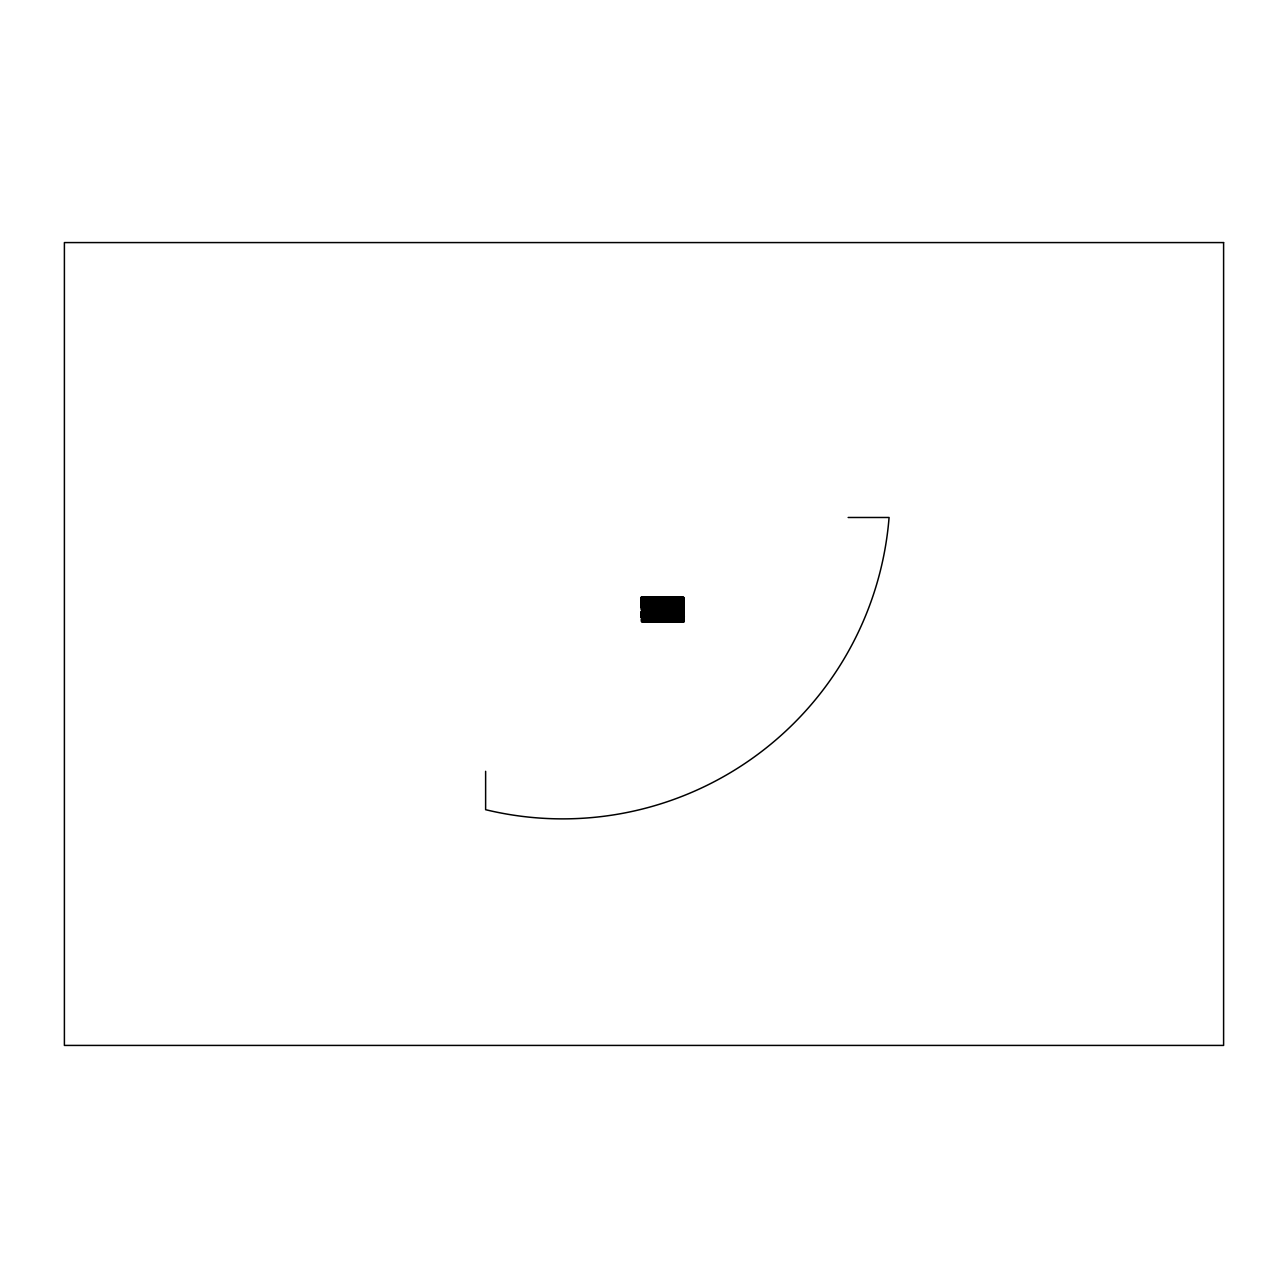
<?xml version="1.0" encoding="UTF-8"?>
<svg xmlns="http://www.w3.org/2000/svg" width="1288" height="1288" viewBox="0 0 1288 1288"><rect width="100%" height="100%" fill="white"/><g stroke="black" fill="none" stroke-linecap="round" stroke-linejoin="round"><path stroke-width="1.5" d="M640.989 598.936L641.038 597.262L641.682 600.192M640.989 603.847L641.392 598.485M641.392 600.949L642.229 614.408M641.601 599.725L641.73 597.262L642.02 598.968M641.392 603.412L641.118 608.29M641.601 602.172L642.068 597.262L643.404 603.879M641.247 607.099L641.392 605.859M641.601 604.636L642.068 599.725L643.05 605.119M642.293 598.453L642.422 597.262L643.05 600.192M641.601 607.099L642.068 602.172M642.293 600.949L642.76 597.262L643.05 598.968M641.939 607.099L642.068 604.636L644.097 616.888M642.293 603.412L642.76 598.485M642.293 605.859L642.712 600.192M642.97 599.725L643.098 597.262L644.435 605.119M642.293 607.099L642.712 602.655M642.97 602.172L643.098 599.725L643.742 602.655M642.631 607.099L642.712 605.119M642.97 604.636L643.098 602.172M643.324 600.949L643.791 597.262L645.465 606.342M642.97 607.099L643.098 604.636M643.324 603.412L643.791 598.485M643.324 605.859L643.791 600.949M644 599.725L644.145 597.262L644.435 598.968M643.324 607.099L643.791 603.412L644.982 613.185L645.127 611.961M643.662 607.099L643.791 605.859M644 604.636L645.095 599.934M644.692 598.453L644.821 597.262L645.465 600.192M644 607.099L644.483 602.172M644.692 600.949L645.175 597.262L646.157 602.655M644.354 607.099L644.483 604.636M644.692 603.412L645.175 598.485M644.692 605.859L645.175 600.949M645.385 599.725L645.513 597.262L645.803 598.968M644.692 607.099L645.175 603.412M645.385 602.172L645.851 597.262L646.496 601.432M645.047 607.099L645.175 605.859M645.385 604.636L645.851 599.725L646.85 605.119M646.077 598.453L646.206 597.262L646.85 600.192M645.385 607.099L645.851 602.172M646.077 600.949L646.206 598.485L647.188 603.879M645.723 607.099L645.851 604.636L647.397 614.408M646.077 603.412L646.206 600.949M646.415 599.725L646.544 597.262L647.526 602.655M646.077 605.859L646.206 603.412L646.85 606.342M646.415 602.172L646.898 597.262L647.188 598.968M646.077 607.099L646.206 605.859M646.415 604.636L646.898 599.725M647.107 598.453L647.236 597.262L647.88 601.432M646.415 607.099L646.898 602.172M647.107 600.949L647.574 597.262L648.218 600.192M646.753 607.099L646.898 604.636M647.107 603.412L647.574 598.485L648.556 603.879M647.107 605.859L647.574 600.949M647.8 599.725L647.928 597.262L648.911 602.655M647.107 607.099L647.574 603.412L648.782 613.185L648.911 611.961M647.445 607.099L647.574 605.859M647.8 604.636L648.266 599.725M648.476 598.453L648.605 597.262L649.941 603.879M647.8 607.099L648.266 602.172M648.476 600.949L648.959 597.262L649.603 600.192M648.138 607.099L648.266 604.636M648.476 603.412L648.959 598.485M648.476 605.859L648.959 600.949M649.168 599.725L649.297 597.262L649.603 598.968M648.476 607.099L648.959 603.412L649.812 618.079M648.83 607.099L648.959 605.859M649.168 604.636L649.651 599.725L650.279 602.655M649.86 598.453L649.989 597.262L650.633 600.192M649.168 607.099L649.603 601.432M649.86 600.949L649.989 598.485L650.633 601.432M649.506 607.051L649.603 603.879M649.86 603.412L649.989 600.949M650.199 599.725L650.327 597.262L651.309 602.655M649.86 605.859L649.989 603.412M650.199 602.172L650.682 597.262L650.971 598.968M649.86 607.099L649.989 605.859M650.199 604.636L650.682 599.725M650.891 598.453L651.02 597.262L651.664 601.432M650.199 607.099L650.682 602.172L652.565 614.408M650.891 600.949L651.358 597.262L652.002 600.192M650.553 607.099L650.682 604.636M650.891 603.412L651.358 598.485L652.34 603.879M650.891 605.859L651.358 600.949M651.583 599.725L651.712 597.262L652.694 602.655M650.891 607.099L651.358 603.412L652.002 606.342M651.229 607.099L651.358 605.859M651.583 604.636L652.05 599.725M652.259 598.453L652.404 597.262L653.032 601.432M651.583 607.099L652.05 602.172M652.259 600.949L652.742 597.262L653.386 600.192M651.921 607.099L652.05 604.636M652.259 603.412L652.742 598.485L653.724 603.879M652.259 605.859L652.742 600.949M652.952 599.725L653.08 597.262L654.062 602.655M652.259 607.099L652.742 603.412L653.386 606.342M652.952 602.172L653.08 599.725M653.29 598.453L653.435 597.262L653.724 598.968M652.614 607.099L652.742 605.859M652.952 604.636L653.08 602.172L655.656 618.079M653.29 600.949L653.773 597.262L654.417 601.432M652.952 607.099L653.08 604.636M653.29 603.412L653.773 598.485M653.29 605.859L653.773 600.949M653.982 599.725L654.111 597.262L654.755 600.192M653.29 607.099L653.773 603.412M653.982 602.172L654.465 597.262L655.447 602.655M653.644 607.099L653.773 605.859M653.982 604.636L654.465 599.725M654.674 598.453L654.803 597.262L655.093 598.968M653.982 607.099L654.465 602.172L656.349 614.408M654.674 600.949L655.141 597.262L656.478 603.879M654.336 607.099L654.465 604.636M654.674 603.412L655.141 598.485L655.785 601.432M654.674 605.859L655.141 600.949M655.367 599.725L655.495 597.262L656.139 600.192M654.674 607.099L655.141 603.412M655.367 602.172L655.834 597.262L656.139 598.968M655.012 607.099L655.141 605.859M655.367 604.636L655.834 599.725M656.043 598.453L656.188 597.262L656.816 601.432M655.367 607.099L655.834 602.172L657.717 614.408M655.705 607.099L655.834 604.636M656.043 603.412L656.526 598.485L659.102 614.408M656.043 605.859L656.526 600.949M656.735 599.725L656.864 597.262L657.846 602.655M656.043 607.099L656.526 603.412M656.735 602.172L656.864 599.725M657.089 598.453L657.218 597.262L657.508 598.968M656.397 607.099L656.526 605.859M656.735 604.636L656.864 602.172L657.508 605.119M657.089 600.949L657.556 597.262L658.2 601.432M656.735 607.099L656.864 604.636M657.089 603.412L657.556 598.485M657.089 605.859L657.556 600.949M657.766 599.725L657.894 597.262L658.538 600.192M657.089 607.099L657.556 603.412M657.766 602.172L658.249 597.262L659.231 602.655M657.427 607.099L657.556 605.859L658.748 615.632L659.231 611.961M657.766 604.636L658.249 599.725M658.458 598.453L658.587 597.262L658.893 598.968M657.766 607.099L658.249 602.172L658.893 605.119M658.12 607.099L658.249 604.636M658.458 603.412L658.941 598.485M658.458 605.859L658.941 600.949M659.15 599.725L659.279 597.262L659.923 600.192M658.458 607.099L658.941 603.412M659.15 602.172L659.617 597.262L660.599 602.655M658.796 607.099L658.941 605.859L660.132 615.632M659.15 604.636L659.617 599.725M659.842 598.453L659.971 597.262L660.261 598.968M659.15 607.099L659.617 602.172L661.63 614.44M659.488 607.099L659.617 604.636M659.842 603.412L660.309 598.485M659.842 607.099L660.261 600.192M660.519 599.725L660.647 597.262L661.291 600.192M660.181 604.636L660.261 602.655M660.519 602.172L660.647 599.725M660.873 598.453L661.002 597.262L661.984 602.655M660.181 607.099L660.647 602.172M660.873 600.949L661.34 597.262L661.646 598.968M660.519 607.099L660.647 604.636M660.873 603.412L661.34 598.485M660.873 605.859L661.34 600.949L662.322 606.342M660.873 607.099L661.34 603.412M661.549 602.172L662.032 597.262L662.676 600.192M661.211 607.099L661.34 605.859L662.676 615.664M661.549 604.636L662.08 599.693L663.352 602.655M662.241 598.453L662.37 597.262L662.676 598.968M661.549 607.099L662.032 602.172M662.241 600.949L662.724 597.262L663.352 601.432M661.903 607.099L662.032 604.636M662.241 603.412L662.724 598.485M662.241 605.859L662.724 600.949M662.934 599.725L663.062 597.262L663.706 600.192M662.241 607.099L662.724 603.412M662.934 602.172L663.401 597.262L664.399 602.655M662.596 607.099L662.724 605.859L663.916 615.632M662.934 604.636L663.401 599.725M663.626 598.453L663.755 597.262L664.044 598.968M662.934 607.099L663.401 602.172L664.044 605.119M663.626 600.949L663.755 598.485M663.272 607.099L663.401 604.636M663.626 603.412L663.755 600.949L664.399 603.879M663.964 599.725L664.093 597.262L664.737 601.432M663.626 605.859L663.755 603.412M663.964 602.172L664.447 597.262L665.075 600.192M663.626 607.099L663.755 605.859M663.964 604.636L664.447 599.725M664.656 598.453L664.785 597.262L665.767 602.655M663.964 607.099L664.447 602.172M664.656 600.949L665.123 597.262L665.429 598.968M664.302 607.099L664.447 604.636L666.331 616.855M664.656 603.412L665.123 598.485M664.656 605.859L665.123 600.949L667.699 616.855M665.333 599.725L665.477 597.262L666.105 601.432M664.656 607.099L665.123 603.412M665.333 602.172L665.816 597.262L666.46 600.192M664.994 607.099L665.123 605.859M665.333 604.636L665.816 599.725M666.025 598.453L666.154 597.262L667.136 602.655M665.333 607.099L665.816 602.172M666.025 600.949L666.508 597.262L666.798 598.968M665.687 607.099L665.816 604.636M666.025 603.412L666.508 598.485M666.025 605.859L666.508 600.949L667.49 606.342M666.717 599.725L666.846 597.262L667.49 601.432M666.025 607.099L666.508 603.412M666.717 602.172L667.184 597.262L667.828 600.192M666.379 607.099L666.508 605.859L667.361 613.185L667.49 611.961M666.717 604.636L667.136 598.968M667.409 598.453L667.538 597.262L668.52 602.655M666.717 607.099L667.136 601.432M667.409 600.949L667.538 598.485M667.055 607.051L667.136 603.879M667.409 603.412L667.538 600.949M667.748 599.725L667.876 597.262L668.182 598.968M667.409 605.859L667.538 603.412M667.748 602.172L668.231 597.262L668.858 600.192M667.409 607.099L667.538 605.859M667.748 604.636L668.231 599.725L669.213 605.119M668.44 598.453L668.569 597.262L670.243 606.342M667.748 607.099L668.231 602.172M668.44 600.949L668.907 597.262L669.213 598.968M668.086 607.099L668.231 604.636L670.243 616.888M668.44 603.412L668.907 598.485M668.44 605.859L668.907 600.949L669.551 603.879M668.44 607.099L668.907 603.412M669.132 602.172L669.599 597.262L670.243 600.192M668.778 607.099L668.907 605.859M669.132 604.636L669.599 599.725M669.808 598.453L669.937 597.262L670.935 602.655M669.132 607.099L669.599 602.172M669.808 600.949L670.291 597.262L670.581 598.968M669.47 607.099L669.599 604.636L671.483 616.855M669.808 603.412L670.291 598.485M669.808 605.859L670.291 600.949L670.935 603.879M670.501 607.099L670.629 597.262L671.273 601.432M669.808 607.099L670.291 603.412M670.839 598.453L670.984 597.262L671.611 600.192M670.163 607.099L670.291 605.859M670.839 600.949L671.322 597.262L672.304 602.655M670.839 603.412L671.322 598.485M670.839 605.859L671.322 600.949M671.531 599.725L671.66 597.262L671.966 598.968M670.839 607.099L671.322 603.412M671.531 602.172L672.014 597.262L672.642 601.432M671.193 607.099L671.322 605.859M671.531 604.636L672.014 599.725L672.996 605.119M672.223 598.453L672.352 597.262L672.996 600.192M671.531 607.099L672.014 602.172M672.223 600.949L672.69 597.262L673.688 602.655M671.885 607.099L672.014 604.636L673.205 619.303M672.223 603.412L672.69 598.485M672.223 605.859L672.69 600.949M672.916 599.725L673.044 597.262L673.334 598.968M672.223 607.099L672.69 603.412M672.916 602.172L673.383 597.262L674.027 601.432M672.561 607.099L672.69 605.859M672.916 604.636L673.383 599.725L674.365 605.119M672.916 607.099L673.383 602.172M673.592 600.949L674.075 597.262L674.365 598.968M673.254 607.099L673.383 604.636L675.959 620.526M673.592 603.412L674.075 598.485M673.592 605.859L674.075 600.949M674.284 599.725L674.413 597.262L675.749 605.119M673.592 607.099L674.075 603.412M674.284 602.172L674.413 599.725L675.057 602.655M674.638 598.453L674.767 597.262L675.395 600.192M673.946 607.099L674.027 605.119M674.284 604.636L674.413 602.172M674.638 600.949L675.105 597.262L676.78 606.342M674.284 607.099L674.413 604.636M674.638 603.412L675.105 598.485M674.638 605.859L675.105 600.949M675.315 599.725L675.443 597.262L675.749 598.968M674.638 607.099L675.105 603.412L676.297 613.185L676.425 611.961M674.976 607.099L675.105 605.859M675.315 604.636L675.798 599.725L676.442 602.655M676.007 598.453L676.136 597.262L676.78 600.192M675.315 607.099L675.798 602.172M676.007 600.949L676.49 597.262L677.472 602.655M675.669 607.099L675.798 604.636M676.007 603.412L676.49 598.485M676.007 605.859L676.49 600.949M676.699 599.725L676.828 597.262L677.118 598.968M676.007 607.099L676.49 603.412L677.681 613.185M676.699 602.172L677.166 597.262L677.81 601.432M676.345 607.099L676.49 605.859M676.699 604.636L677.166 599.725L679.05 613.185M677.375 598.453L677.52 597.262L678.148 600.192M676.699 607.099L677.166 602.172M677.375 600.949L677.858 597.262L678.84 602.655M677.037 607.099L677.166 604.636M677.375 603.412L677.52 600.949M677.73 599.725L677.858 598.485M677.375 605.859L677.52 603.412L678.148 606.342M677.375 607.099L677.52 605.859M677.73 604.636L678.196 599.725M678.422 598.453L678.551 597.262L679.179 601.432M677.73 607.099L678.196 602.172M678.422 600.949L678.889 597.262L679.533 600.192M678.068 607.099L678.196 604.636M678.422 603.412L678.889 598.485L679.871 603.879M678.422 605.859L678.889 600.949M678.889 599.983L679.243 597.262L680.225 602.655M678.422 607.099L678.889 603.412L680.225 613.217M679.098 602.172L679.581 597.262L679.871 598.968M678.76 607.099L678.889 605.859M679.098 604.636L679.581 599.725M679.79 598.453L679.919 597.262L680.563 601.432M679.098 607.099L679.581 602.172M679.79 600.949L680.273 597.262L680.901 600.192M679.452 607.099L679.581 604.636M679.79 603.412L680.273 598.485L681.255 603.879M679.79 605.859L680.273 600.949M680.483 599.725L680.611 597.262L680.901 598.968M679.79 607.099L680.273 603.412L681.465 613.185M680.483 602.172L680.95 597.262L682.286 605.119M680.128 607.099L680.273 605.859M680.483 604.636L680.95 599.725L681.594 602.655M681.175 607.099L681.304 597.262L681.932 600.192M680.483 607.099L680.95 602.172M680.821 607.099L680.95 604.636M681.513 599.725L681.642 597.262L683.316 606.342M681.513 602.172L681.98 597.262L682.286 598.968M681.513 604.636L681.98 599.725M682.205 598.453L682.334 597.262L682.978 601.432M681.513 607.099L681.98 602.172L683.864 614.408M682.205 600.949L682.672 597.262L683.316 600.192M681.851 607.099L681.98 604.636M682.205 603.412L682.672 598.485L683.928 607.099M682.672 600.949L683.526 615.632M682.881 599.725L683.026 597.262L683.864 615.632M682.205 607.099L682.672 603.412M682.881 602.172L683.365 597.262L683.654 598.968M682.543 607.099L682.672 605.859M682.881 604.636L683.365 599.725M682.881 607.099L683.365 602.172M683.574 600.949L683.703 597.262L683.574 603.412M683.236 607.099L683.365 604.636M683.928 602.172L683.703 599.725M683.574 607.099L684.009 605.119M683.928 604.636L683.365 600.949M641.344 611.961L641.891 615.632M641.344 614.408L641.553 616.855M641.682 611.961L642.229 619.303M641.682 613.185L641.891 620.526M641.344 619.303L641.553 621.75L641.682 620.575M641.682 615.632L641.891 621.75L642.374 611.961M641.891 614.408L642.02 611.961M641.553 620.526L641.682 618.079M642.293 616.389L642.374 614.408M642.583 613.185L642.712 611.961M642.293 618.836L642.712 613.185M642.229 620.526L642.712 615.632M642.921 614.408L643.05 611.961M642.712 618.079L642.229 621.75L641.601 617.612M643.404 611.961L642.921 616.855L642.293 613.925M642.712 620.575L642.583 621.75L642.293 620.059M642.921 619.303L643.404 614.408M643.742 611.961L643.614 613.185L642.422 603.412M643.404 616.855L642.921 621.75L641.939 616.389M643.614 615.632L644.097 611.961M643.404 619.303L643.276 621.75L642.631 618.836M643.614 618.079L644.097 613.185M643.614 620.526L644.097 615.632M644.306 614.408L644.435 611.961M644.306 616.855L644.773 611.961M644.097 620.575L643.952 621.75L643.662 620.059M644.306 619.303L644.773 614.408M644.773 616.855L644.306 621.75L643.324 616.389M644.982 615.632L645.465 611.961M644.773 619.303L644.644 621.75L644 618.836M644.982 618.079L645.465 613.185M644.982 620.526L645.465 615.632M645.674 614.408L645.803 611.961M645.465 618.079L644.982 621.75L643.662 613.925M645.674 616.855L645.803 614.408M646.029 613.185L646.157 611.961M645.465 620.575L645.336 621.75L645.03 620.059M645.674 619.303L645.803 616.855M646.029 615.632L646.496 611.961M645.803 619.303L645.674 621.75L645.03 618.836M646.029 618.079L645.047 603.364M646.496 615.632L646.029 620.526L645.385 617.612M646.705 614.408L646.834 611.961M647.188 611.961L646.705 616.855L644.821 604.636M646.496 620.575L646.367 621.75L646.077 620.059M646.705 619.303L647.188 614.408M647.397 613.185L647.526 611.961M647.188 616.855L646.705 621.75L645.723 616.389M647.397 615.632L647.88 611.961M647.188 619.303L647.059 621.75L646.415 618.836M647.397 618.079L646.898 605.859M647.397 620.526L647.88 615.632M648.089 614.408L648.218 611.961M648.556 611.961L648.089 616.855L645.513 600.949M647.88 620.575L647.735 621.75L647.445 620.059M648.089 619.303L648.556 614.408M648.556 616.855L648.089 621.75L647.107 616.389M648.782 615.632L649.249 611.961M648.556 619.303L648.428 621.75L647.784 618.836M648.782 618.079L649.249 613.185M648.782 620.526L649.249 615.632M649.458 614.408L649.587 611.961M649.249 618.079L648.782 621.75L648.138 617.612M649.587 614.408L649.458 616.855L648.83 613.925M649.812 613.185L649.941 611.961M649.249 620.575L649.12 621.75L648.83 620.059M649.458 619.303L649.587 616.855M649.812 615.632L650.279 611.961M649.587 619.303L649.458 621.75L648.476 616.389M650.279 615.632L649.812 620.526L648.83 615.149M650.488 614.408L650.633 611.961M650.279 618.079L649.812 621.75L649.168 618.836M650.488 616.855L650.971 611.961M650.279 620.575L650.15 621.75L649.506 617.612M650.488 619.303L650.971 614.408M651.181 613.185L651.309 611.961M650.971 616.855L650.488 621.75L650.199 620.059M651.181 615.632L651.664 611.961M650.971 619.303L650.843 621.75L649.168 612.702M651.181 618.079L651.664 613.185M651.664 615.632L651.181 620.526L650.537 617.612M651.873 614.408L652.002 611.961M652.34 611.961L651.873 616.855L649.989 604.636M651.664 620.575L651.535 621.75L650.199 613.925M651.873 619.303L652.34 614.408M652.694 611.961L652.565 620.526L651.921 617.612M652.34 616.855L651.873 621.75L651.583 620.059M652.952 612.702L652.952 615.149M652.34 619.303L652.211 621.75L651.583 618.836M652.952 617.612L653.386 611.961M652.694 620.575L652.565 621.75L651.229 615.149M652.952 620.059L653.386 614.408M653.596 613.185L653.724 611.961M653.386 616.855L652.903 621.75L652.614 620.059M654.062 611.961L653.596 615.632L652.404 605.859M653.386 619.303L653.241 621.75L652.259 616.389M653.596 618.079L654.062 613.185M654.062 615.632L653.596 620.526L652.614 615.149M654.288 614.408L654.417 611.961M654.062 618.079L653.596 621.75L652.952 618.836M654.288 616.855L654.755 611.961M654.062 620.575L653.934 621.75L653.29 617.612M654.288 619.303L654.755 614.408M654.964 613.185L655.093 611.961M655.447 611.961L654.964 615.632L654.336 612.702M654.755 619.303L654.626 621.75L653.644 616.389M654.964 618.079L655.447 613.185M655.447 615.632L654.964 620.526L653.982 615.149M655.656 614.408L655.785 611.961M655.447 618.079L654.964 621.75L654.336 618.836M655.656 616.855L656.139 611.961M655.447 620.575L655.318 621.75L654.674 617.612M655.656 619.303L656.139 614.408M656.349 613.185L656.478 611.961M656.349 615.632L656.478 613.185M656.139 619.303L655.995 621.75L655.012 616.389M656.349 618.079L656.478 615.632M656.687 614.408L656.816 611.961M656.478 618.079L656.349 620.526L655.367 615.149M656.687 616.855L657.17 611.961M656.478 620.575L656.349 621.75L655.705 618.836M657.17 614.408L656.687 619.303L656.043 616.389M657.379 613.185L657.508 611.961M657.846 611.961L657.379 615.632L656.188 605.859M657.17 619.303L657.025 621.75L656.735 620.059M657.379 618.079L657.846 613.185M657.379 620.526L657.846 615.632M658.071 614.408L658.2 611.961M657.846 618.079L657.379 621.75L655.705 612.702M658.071 616.855L658.538 611.961M657.846 620.575L657.717 621.75L657.073 618.836M658.538 614.408L658.071 619.303L657.427 616.389M658.748 613.185L658.876 611.961M658.538 619.303L658.409 621.75L658.12 620.059M658.748 618.079L659.231 613.185M658.748 620.526L659.231 615.632M659.44 614.408L659.569 611.961M659.231 618.079L658.748 621.75L658.12 618.836M659.923 611.961L659.44 621.75L659.15 620.059M659.231 620.575L659.102 621.75L657.766 615.149M659.826 616.389L659.923 614.408M660.132 613.185L660.261 611.961M659.826 618.836L660.261 613.185M659.778 620.526L660.261 615.632M660.599 611.961L660.47 614.408L658.941 604.636M660.261 618.079L659.778 621.75L658.796 616.389M660.47 616.855L660.953 611.961M660.261 620.575L660.132 621.75L659.488 618.836M660.953 614.408L660.47 619.303L659.488 613.925M661.163 613.185L661.291 611.961M660.953 616.855L660.47 621.75L659.826 617.612M661.163 615.632L661.63 611.961M660.953 619.303L660.825 621.75L660.519 620.059M661.163 618.079L661.63 613.185M661.163 620.526L661.63 615.632M661.855 614.408L661.984 611.961M661.63 618.079L661.163 621.75L660.181 616.389M661.855 616.855L662.322 611.961M661.63 620.575L661.501 621.75L660.873 618.836M662.322 614.408L662.354 619.335L660.873 613.925M662.531 613.185L662.676 611.961M662.322 616.855L661.855 621.75L661.211 617.612M662.531 615.632L663.014 611.961M662.322 619.303L662.193 621.75L661.903 620.059M662.531 618.079L663.014 613.185M662.531 620.526L663.014 615.632M663.352 611.961L663.223 621.75L662.579 617.612M663.014 618.079L662.531 621.75L661.549 616.389M663.578 613.185L663.706 611.961M663.014 620.575L662.885 621.75L662.241 618.836M663.578 615.632L664.044 611.961M664.044 613.185L663.578 618.079L662.934 615.149M663.578 620.526L664.044 615.632M664.383 611.961L664.254 614.408L662.37 602.172M664.044 618.079L663.578 621.75L663.272 620.059M664.254 616.855L664.737 611.961M664.044 620.575L663.916 621.75L662.241 612.702M664.254 619.303L664.737 614.408M664.946 613.185L665.075 611.961M664.737 616.855L664.254 621.75L663.626 618.836M664.946 615.632L665.429 611.961M664.737 619.303L664.608 621.75L663.272 613.925M664.946 618.079L665.429 613.185M664.946 620.526L664.093 605.859M665.767 611.961L665.638 614.408L663.062 598.485M665.429 618.079L664.946 621.75L664.656 620.059M665.638 616.855L666.105 611.961M665.429 620.575L665.284 621.75L664.656 618.836M666.105 614.408L665.638 619.303L664.656 613.925M666.331 613.185L666.46 611.961M666.105 616.855L665.638 621.75L664.302 615.149M666.331 615.632L666.798 611.961M666.105 619.303L665.976 621.75L665.687 620.059M666.331 618.079L666.798 613.185M666.331 620.526L665.333 605.827M667.136 611.961L667.007 614.408L665.477 604.636M666.798 618.079L666.331 621.75L665.333 616.389M667.007 616.855L667.136 614.408M666.798 620.575L666.669 621.75L666.025 618.836M667.136 616.855L667.007 619.303L666.025 613.925M667.361 615.632L667.828 611.961M667.136 619.303L667.007 621.75L666.379 617.612M667.828 613.185L667.361 618.079L666.379 612.702M667.361 620.526L667.828 615.632M668.037 614.408L668.182 611.961M667.828 618.079L667.361 621.75L667.055 620.059M668.037 616.855L668.52 611.961M667.828 620.575L667.699 621.75L666.717 616.389M668.037 619.303L668.52 614.408M668.73 613.185L668.858 611.961M668.52 616.855L668.037 621.75L667.409 618.836M668.73 615.632L669.213 611.961M668.52 619.303L668.391 621.75L667.748 617.612M669.213 613.185L668.73 618.079L668.086 615.149M668.73 620.526L667.876 605.859M669.551 611.961L669.422 614.408L667.538 602.172M669.213 618.079L668.73 621.75L668.44 620.059M669.422 616.855L669.889 611.961M669.213 620.575L669.068 621.75L668.086 616.389M669.422 619.303L669.889 614.408M670.243 611.961L670.114 620.526M669.889 616.855L669.422 621.75L668.778 618.836M670.501 612.702L670.501 615.149M669.889 619.303L669.76 621.75L669.132 617.612M670.501 617.612L670.919 611.961M670.243 620.575L670.114 621.75L669.808 620.059M670.452 619.303L670.919 614.408M671.273 611.961L671.145 613.185L669.937 603.412M670.919 616.855L670.452 621.75L668.778 612.702M671.145 615.632L671.611 611.961M670.919 619.303L670.79 621.75L670.163 618.836M671.611 613.185L671.145 618.079L670.163 612.702M671.145 620.526L671.611 615.632M671.821 614.408L671.966 611.961M671.611 618.079L671.145 621.75L669.808 613.925M671.821 616.855L672.304 611.961M671.611 620.575L671.483 621.75L671.193 620.059M671.821 619.303L672.304 614.408M672.642 611.961L672.513 613.185L670.629 599.725M672.304 616.855L671.821 621.75L671.193 618.836M672.513 615.632L672.996 611.961M672.304 619.303L672.175 621.75L670.839 615.149M672.996 613.185L672.513 618.079L671.531 612.702M672.513 620.526L672.996 615.632M673.205 614.408L673.334 611.961M672.996 618.079L672.513 621.75L672.223 620.059M673.205 616.855L673.672 611.961M672.996 620.575L672.867 621.75L671.869 616.389M674.027 611.961L673.898 620.526M673.672 616.855L673.205 621.75L672.561 618.836M674.236 614.408L674.365 611.961M674.719 611.961L674.236 616.855L673.592 613.925M674.027 620.575L673.898 621.75L673.592 620.059M674.236 619.303L674.719 614.408L672.69 602.172M675.057 611.961L674.928 613.185L673.737 603.412M674.719 616.855L674.236 621.75L673.254 616.389M674.928 615.632L675.395 611.961M674.719 619.303L674.574 621.75L673.946 618.836M674.928 618.079L675.395 613.185M674.928 620.526L675.395 615.632M675.62 614.408L675.749 611.961M675.395 618.079L674.928 621.75L674.284 617.612M676.087 611.961L675.62 616.855L674.976 613.925M675.395 620.575L675.266 621.75L674.976 620.059M675.62 619.303L676.087 614.408L674.075 602.172M676.087 616.855L675.62 621.75L674.622 616.389M676.297 615.632L676.78 611.961M676.087 619.303L675.959 621.75L675.315 618.836M676.297 618.079L676.78 613.185M676.297 620.526L676.78 615.632M676.989 614.408L677.118 611.961M676.78 618.079L676.297 621.75L675.669 617.612M676.989 616.855L677.118 614.408M677.375 613.925L677.472 611.961M676.78 620.575L676.651 621.75L676.345 620.059M676.989 619.303L677.118 616.855M677.375 616.389L677.81 611.961M677.118 619.303L676.989 621.75L675.315 612.702M677.375 618.836L677.81 613.185M677.81 615.632L677.327 620.526L676.699 617.612M678.019 614.408L678.148 611.961M677.81 618.079L677.327 621.75L676.699 618.836M678.502 611.961L678.019 616.855L676.136 604.636M677.81 620.575L677.681 621.75L676.345 613.925M678.019 619.303L678.502 614.408M678.712 613.185L678.84 611.961M678.502 616.855L678.019 621.75L677.73 620.059M678.712 615.632L679.179 611.961M678.374 619.206L678.374 621.75L677.73 618.836M678.712 618.079L679.179 613.185M679.179 615.632L678.712 620.526L678.068 617.612M679.404 614.408L679.533 611.961M679.179 618.079L678.712 621.75L677.375 615.149M679.871 611.961L679.404 616.855L677.375 604.603M679.179 620.575L679.05 621.75L678.76 620.059M679.404 619.303L679.871 614.408M680.08 613.185L680.225 611.961M679.871 616.855L679.404 621.75L678.422 616.389M680.08 615.632L680.563 611.961M679.871 619.303L679.742 621.75L679.098 618.836M680.08 618.079L680.563 613.185M680.08 620.526L680.563 615.632M680.901 611.961L680.772 621.75L679.79 616.389M680.563 618.079L680.08 621.75L679.452 617.612M681.111 613.185L681.255 611.961M680.563 620.575L680.434 621.75L680.128 620.059M681.594 611.961L681.111 615.632L680.483 612.702M681.111 618.079L681.594 613.185M681.594 615.632L681.111 620.526L680.128 615.149M681.803 614.408L681.932 611.961M681.594 618.079L681.111 621.75L680.483 618.836M681.803 616.855L682.286 611.961M681.594 620.575L681.465 621.75L680.821 617.612M681.803 619.303L682.286 614.408M682.495 613.185L682.624 611.961M682.495 615.632L682.978 611.961M682.286 619.303L682.157 621.75L681.175 616.389M682.495 618.079L682.978 613.185M682.978 615.632L682.495 620.526L679.919 604.636M683.187 614.408L683.316 611.961M682.978 618.079L682.495 621.75L681.851 618.836M683.654 611.961L683.187 616.855L681.304 604.636M682.978 620.575L682.833 621.75L682.205 617.612M683.187 619.303L683.654 614.408M683.864 613.185L684.009 611.961M683.654 616.855L683.187 621.75L682.881 620.059M683.654 619.303L683.526 621.75L681.851 612.702M683.864 618.079L684.266 612.75M684.266 617.644L683.864 621.75L683.236 618.836M645.047 619.303L644.354 616.389M848.148 517.486L889.074 517.486A327.458 327.458 0 0 1 485.624 809.685L485.624 771.319M684.137 609.546L656.268 609.514M656.606 609.546L641.118 609.514M678.551 619.319L677.73 613.925M644.531 599.966L645.127 602.655M684.218 613.185L682.881 603.364M683.912 615.149L684.347 616.888M683.236 612.702L684.218 618.079M684.266 618.868L683.574 616.389M684.266 620.091L684.218 621.75L682.881 613.925M682.833 613.185L681.642 603.412M683.236 617.612L683.864 620.526L683.542 601.464M682.495 614.408L680.611 602.172M682.543 615.149L683.187 618.079M682.286 615.664L680.95 605.859M682.205 616.389L682.833 619.303M681.513 613.925L681.803 621.75L681.513 620.059M681.255 614.44L679.243 602.172M681.175 615.149L681.803 618.079M681.465 619.303L679.581 605.859M680.128 613.925L680.772 616.855M680.08 614.408L678.551 604.636M679.452 612.702L680.434 618.079M679.742 615.632L678.422 605.827M679.098 613.925L680.08 619.303M678.712 614.408L676.136 598.485M678.76 615.149L679.742 620.526M678.068 612.702L679.05 618.079M678.374 615.632L677.166 605.859M677.327 614.408L675.798 597.262L676.442 601.432M676.699 612.702L677.681 618.079M676.989 615.632L675.798 605.859M677.037 616.389L677.681 619.303M676.651 616.855L674.767 604.636M676.007 615.149L676.651 618.079M675.749 615.664L674.413 605.859M675.669 616.389L676.297 619.303M674.622 615.149L675.266 618.079M673.946 612.702L674.574 615.632M674.928 619.303L673.044 605.859M673.672 613.217L672.916 607.051M673.592 615.149L674.574 620.526M672.916 612.702L673.898 618.079M673.205 615.632L671.885 605.827M672.561 613.925L673.544 621.75L672.916 617.612M672.867 616.855L670.839 604.603M672.175 614.408L669.599 598.485M672.223 615.149L673.205 620.526M671.821 615.632L670.629 605.859M671.193 613.925L672.175 619.303M671.531 617.612L672.175 620.526M670.79 614.408L668.907 602.172M670.452 615.632L669.261 605.859M670.501 616.389L671.145 619.303M669.76 613.185L668.569 603.412M670.163 617.612L670.79 620.526M669.47 615.149L670.114 618.079M669.132 616.389L669.76 619.303M668.391 613.185L667.184 603.412M668.44 613.925L669.068 616.855M669.422 620.526L666.846 604.636M668.182 614.44L666.154 602.172M667.409 612.702L668.037 615.632M667.409 613.925L668.391 619.303M667.055 615.149L668.037 620.526M665.976 613.185L664.093 599.725M665.687 615.149L666.669 620.526M664.994 612.702L665.976 618.079M664.608 613.185L663.401 603.412M664.946 616.855L663.062 604.636M664.994 617.612L665.638 620.526M663.626 612.702L664.608 618.079M663.964 616.389L664.608 619.303M663.223 613.185L662.032 603.412M663.706 616.888L661.694 604.636M663.626 617.612L664.254 620.526M662.885 614.408L661.002 602.172M662.579 616.389L663.223 619.303M661.855 613.185L660.647 603.412M661.903 613.925L662.531 616.855M662.885 620.526L660.309 604.636M661.549 615.149L662.193 618.079M660.873 612.702L661.501 615.632M660.825 613.185L659.971 605.859M661.163 616.855L659.842 607.051M660.519 615.149L661.501 620.526M659.826 612.702L660.825 618.079M659.44 613.185L657.556 599.725M659.778 616.855L657.894 604.636M659.15 615.149L660.132 620.526M658.458 612.702L659.44 618.079M658.071 613.185L656.864 603.412M658.12 613.925L659.102 619.303M658.458 617.612L659.102 620.526M657.073 612.702L658.071 618.079M656.687 613.185L655.495 603.412M656.735 613.925L658.071 621.75L658.538 616.855L656.526 604.636M657.073 617.612L657.717 620.526M656.397 615.149L657.025 618.079M656.139 615.664L654.803 605.859M655.318 613.185L654.111 603.412M655.367 613.925L655.656 621.75L655.367 620.059M656.043 617.612L656.687 621.75L657.17 616.855L655.141 604.636M655.318 614.408L653.773 604.636M654.288 613.185L653.435 605.859M654.336 613.925L655.318 619.303M653.934 614.408L652.404 604.636M653.29 612.702L654.288 618.079M652.903 613.185L651.02 599.725M652.952 613.925L653.934 619.303M653.982 620.059L654.288 621.75L654.755 616.855L652.05 600.949M653.241 616.855L651.358 604.636M651.921 612.702L652.903 618.079M652.211 615.632L651.02 605.859M651.535 613.185L650.327 603.412M651.583 613.925L652.565 619.303M651.181 614.408L649.651 597.262L650.971 605.119M650.537 612.702L651.181 621.75L650.537 618.836M650.843 615.632L649.651 605.859M650.891 616.389L651.535 619.303M650.633 616.888L648.605 604.636M649.812 614.408L648.266 597.262L648.556 598.968M649.86 615.149L650.488 618.079M649.587 615.664L648.266 605.859M649.506 616.389L650.15 619.303M648.782 614.408L647.236 604.636M649.12 618.079L646.544 602.172M647.784 612.702L648.428 615.632M647.784 613.925L648.782 619.303M647.445 615.149L648.428 620.526M646.753 612.702L647.397 621.75L646.753 617.612M647.059 615.632L645.851 605.859M646.415 613.925L647.397 619.303M646.029 614.408L644 602.14L644.483 597.262L645.127 601.432M646.077 615.149L647.059 620.526M645.385 612.702L646.029 621.75L644.692 615.149M645.674 615.632L644.483 605.859M645.03 613.925L646.029 619.303M645.336 616.855L643.453 604.636M644.644 614.408L642.76 602.172M644 612.702L645.127 618.111M644.306 615.632L643.098 605.859M644 617.612L644.644 620.526M643.276 614.408L641.392 602.172M643.324 615.149L643.614 621.75L642.97 617.612M642.631 612.702L643.276 615.632M643.614 619.303L641.73 605.859M642.229 613.185L641.038 603.412M642.293 615.149L643.276 620.526M642.583 618.079L640.973 601.464M683.026 602.172L683.654 605.119M682.334 599.725L682.978 602.655M681.98 600.949L682.624 603.879M682.672 604.636L683.445 608.322M681.304 598.485L681.932 601.432M680.95 600.949L681.932 606.342M679.919 599.725L680.901 605.119M679.581 600.949L680.563 606.342M678.502 598.968L678.196 597.262L678.502 605.119M678.551 599.725L679.533 605.119M678.196 600.949L679.179 606.342M677.52 598.485L678.502 603.879M676.828 600.949L677.472 603.879M676.49 602.172L677.118 605.119M675.443 600.949L676.087 603.879M674.767 598.485L675.395 601.432M674.365 600.192L673.737 597.262L674.719 603.879M674.413 600.949L675.395 606.342M673.044 600.949L674.027 606.342M672.352 598.485L673.334 603.879M672.352 603.412L672.996 606.342M671.66 600.949L673.125 608.322M670.984 598.485L671.966 603.879M671.322 602.172L671.966 605.119M670.984 603.412L671.611 606.342M669.889 601.432L669.261 597.262L669.889 602.655M669.937 602.172L670.581 605.119M668.231 598.485L668.858 601.432M667.876 600.949L668.858 606.342M667.055 598.453L668.182 603.879M666.846 599.725L667.828 605.119M665.816 598.485L666.798 603.879M665.477 599.725L666.46 605.119M665.816 603.412L666.46 606.342M666.379 607.051L666.588 608.29M664.447 598.485L665.429 603.879M664.785 602.172L665.429 605.119M664.447 603.412L665.075 606.342M662.596 600.916L663.706 606.342M663.014 603.879L661.694 597.262L662.676 605.119M661.694 598.485L662.322 601.432M660.519 598.453L661.646 603.879M660.953 601.432L660.309 597.262L660.953 606.342M660.309 599.725L661.291 605.119M659.279 598.485L660.261 603.879M659.569 601.432L658.941 597.262L658.458 600.949L660.052 608.322M658.941 599.725L659.923 605.119M659.279 603.412L659.923 606.342M657.894 598.485L658.893 603.879M657.894 603.412L658.538 606.342M657.17 600.192L656.526 597.262L657.17 606.342M657.218 600.949L657.846 603.879M656.188 599.725L656.816 602.655M655.012 599.677L656.139 605.119M654.803 600.949L655.785 606.342M654.111 598.485L655.093 603.879M653.773 599.725L654.755 605.119M653.435 600.949L654.417 606.342M652.34 598.968L652.05 597.262L652.34 605.119M652.404 599.725L653.386 605.119M650.682 600.949L651.309 603.879M649.506 600.916L650.633 606.342M648.605 598.485L649.249 601.432M648.605 599.725L649.603 605.119M648.266 600.949L649.249 606.342M647.236 599.725L648.218 605.119M646.898 600.949L647.88 606.342M644.821 598.485L645.803 603.879M645.175 602.172L645.803 605.119M644.097 600.192L643.453 597.262L644.097 601.432M644.145 600.949L644.773 603.879M642.97 600.916L644.097 606.342M642.068 598.485L642.712 601.432M642.374 602.655L641.392 597.262L641.682 605.119M641.73 600.949L642.712 606.342M641.038 598.485L642.02 603.879M640.909 599.677L641.344 601.432M640.909 604.603L641.344 606.342M683.542 611.317L683.542 617.628M640.973 611.317L640.893 617.338M640.973 616.807L640.973 617.628M1223.6 242.579L64.4 242.579L64.4 1045.421L1223.6 1045.421L1223.6 242.579"/></g></svg>
